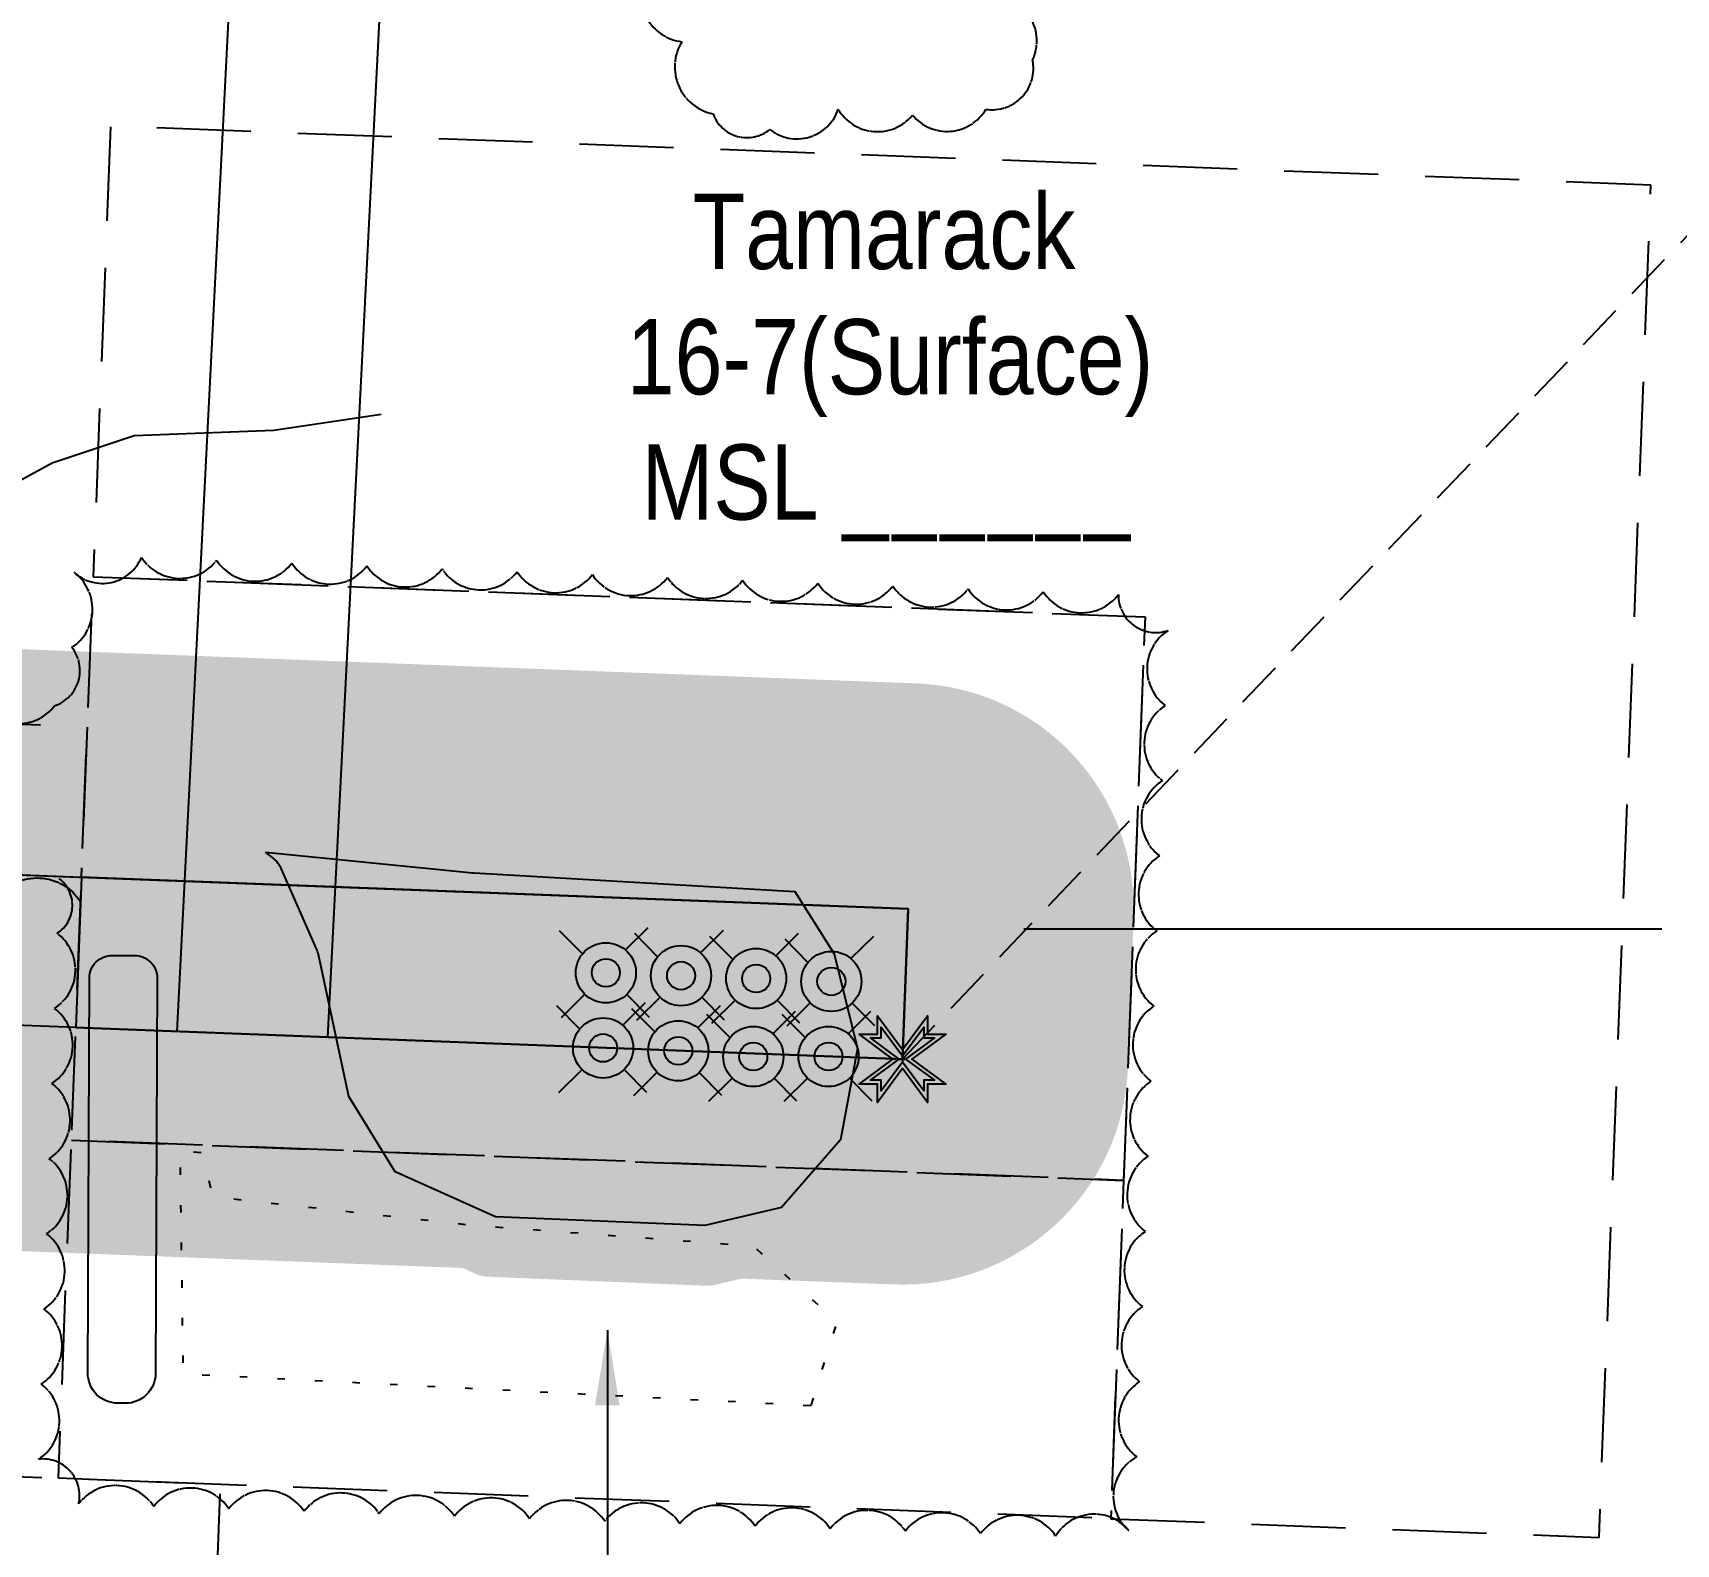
# Model space of a CAD drawing. Extents: x 327443 to 331974, y 6141950 to 6143778.
# Drawn here: x 330341.1 to 330559.6, y 6142501.4 to 6142702.4 of the extents above; entities that cross this region are included whole.
import ezdxf

# ---------------------------------------------------------------- set-up
doc = ezdxf.new("R2010")
doc.units = 0
doc.header["$LTSCALE"] = 5
for name, pattern in [('0', [1, 1, 0]), ('foc-ACCESSROAD', [3.75, 2.5, -1.25]), ('foc-TIELINE', [1.875, 1.25, -0.625]), ('foc-TOPO', [1, 0.2, -0.8])]:
    doc.linetypes.add(name, pattern=pattern)
for name, color, linetype in [('AS-ROADS', 254, 'Continuous'), ('C-AR', 13, 'foc-ACCESSROAD'), ('C-RW', 13, 'Continuous'), ('C-WS', 13, 'foc-ACCESSROAD'), ('C-WS-S', 8, 'Continuous'), ('F-WS', 190, 'foc-ACCESSROAD'), ('L-MON', 1, 'Continuous'), ('L-TIE', 7, 'foc-TIELINE'), ('P-BUFFER-H 30m', 51, 'Continuous'), ('P-PROPOSED', 10, 'Continuous'), ('P-PROPOSED-H', 21, 'Continuous'), ('T-BUSH', 110, '0'), ('T-LOW-AREA', 48, 'foc-TOPO'), ('T-SLOPE', 48, 'Continuous')]:
    doc.layers.add(name, color=color, linetype=linetype)
doc.layers.add('C-WS-T', color=13, linetype='Continuous', lineweight=9)
doc.layers.add('P-EXISTINGDISPO', color=175, linetype='Continuous', plot=False)
doc.styles.add('80CG', font='ARIALN.TTF', dxfattribs={"height": 10})
doc.styles.add('80L', font='ARIALN.TTF', dxfattribs={"height": 10})
doc.dimstyles.new('Compass 5 000', dxfattribs={"dimscale": 5, "dimtxt": 9, "dimasz": 2, "dimexe": 0.2, "dimexo": 0.0625, "dimgap": 0.5, "dimtad": 0, "dimtih": 1, "dimtoh": 1, "dimzin": 0, "dimdsep": 46, "dimtxsty": '80CG', "dimcen": 0.1, "dimse1": 1, "dimse2": 1, "dimclrd": 256, "dimclrt": 256, "dimaunit": 1, "dimadec": 4, "dimazin": 0, "dimtfac": 0.06, "dimtofl": 0, "dimtmove": 0, "dimatfit": 1, "dimfxl": 0.2, "dimtolj": 1, "dimtzin": 0, "dimlwd": -1, "dimarcsym": 0})

# ---------------------------------------------------------------- blocks, each defined once
blk = doc.blocks.new('WC2')
at = {"layer": 'L-MON'}
h = blk.add_hatch(color=255, dxfattribs=at)
h.dxf.hatch_style = 1
edge = h.paths.add_edge_path()
edge.add_arc((6.938893903907228e-17, -3.469446951953614e-14), 0.8999999999999999, 0, 360)
at = {"layer": 'L-MON', "color": 14, "flags": 128}
for points in [[(-0.6221317521915455, 0.5029434191984639), (-1.231742929986922, 1.12040031384455)], [(0.5200624085104745, 0.6078939802747209), (1.126191209577769, 1.206321004927269)], [(-1.178786742863963, -1.184577638598092), (-0.55880982246875, -0.572478455762733)], [(1.15915571353878, -1.184577638598092), (0.5567817565693918, -0.5744511080601574)]]:
    blk.add_lwpolyline(points, dxfattribs=at)
at = {"layer": 'L-MON', "color": 14}
for radius in [0.8, 0.3730220647719884]:
    blk.add_circle((6.938893903907228e-17, -3.469446951953614e-14), radius, dxfattribs=at)
blk = doc.blocks.new('TEMP')
h = blk.add_hatch(color=255)
h.dxf.hatch_style = 1
h.paths.add_polyline_path([(-5.274161e-10, 0.2514284397220763), (-0.6656854269836912, 1.152061669657268), (-0.6656854269836914, 0.6656854303339061), (-1.152061663105632, 0.6656854303339061), (-0.2514284404497629, 5.273253e-10), (-1.152061661774314, -0.665685419564579), (-0.6656854224511335, -0.6656854195645793), (-0.6656854224511335, -1.152061655686338), (-5.273251e-10, -0.2514284436956587), (0.6656854183820542, -1.152061663420681), (0.6656854183820542, -0.6656854208922597), (1.152061656810019, -0.6656854053035205), (0.2514284429676993, 5.273253e-10), (1.152061671303363, 0.6656854258011663), (0.6656854287749412, 0.6656854258011663), (0.6656854131859291, 1.15206166422904)])
h.paths.add_polyline_path([(0.5656854229146121, 0.8485281473411305), (0.5656854319800914, 0.5656854258011663), (0.8485281444547581, 0.5656854258011663), (0.0831890339399251, 0), (0.8485281399220186, -0.5656854150320215), (0.5656854183820542, -0.5656854240973189), (0.5656854183820542, -0.8485281365719859), (0, -0.08318903609469999), (-0.5656854224511337, -0.8485281320390644), (-0.5656854224511337, -0.5656854195645792), (-0.8485281349258001, -0.5656854195645794), (-0.0831890328488955, 0), (-0.8485281394583584, 0.5656854303339058), (-0.5656854269836913, 0.5656854303339061), (-0.5656854269836913, 0.8485281428085727), (0, 0.0831890306941206)], flags=16)
h = blk.add_hatch(color=1)
h.dxf.hatch_style = 1
h.paths.add_polyline_path([(0, 0.0831890306941205), (-0.5656854269836911, 0.8485281428085727), (-0.5656854269836912, 0.5656854303339061), (-0.8485281394583578, 0.5656854303339061), (-0.0831890328488953, -1e-16), (-0.8485281349258001, -0.5656854195645793), (-0.5656854224511337, -0.5656854195645793), (-0.5656854224511337, -0.848528132039064), (0, -0.08318903609469999), (0.5656854183820542, -0.8485281365719856), (0.5656854183820542, -0.5656854240973191), (0.8485281399220184, -0.5656854150320213), (0.0831890339399251, -1e-16), (0.8485281444547581, 0.5656854258011663), (0.5656854319800914, 0.5656854258011663), (0.5656854229146121, 0.8485281473411308)])
at = {"color": 1}
for p, q in [((-0.0831890328488953, 0), (0.0831890339399252, 0)), ((0, 0.0831890306941205), (0, -0.08318903609469999))]:
    blk.add_line(p, q, dxfattribs=at)
at = {"color": 255, "flags": 128}
blk.add_lwpolyline([(-0.251428440449763, 5.27325e-10), (-1.152061663105632, 0.6656854303339061), (-0.6656854269836914, 0.6656854303339061), (-0.6656854269836914, 1.152061669657268), (-5.274159999999999e-10, 0.2514284397220763), (0.6656854131859291, 1.15206166422904), (0.6656854287749412, 0.6656854258011663), (1.152061671303363, 0.6656854258011663), (0.2514284429676991, 5.27325e-10), (1.152061656810019, -0.6656854053035204), (0.6656854183820542, -0.6656854208922596), (0.6656854183820542, -1.152061663420681), (-5.27325e-10, -0.2514284436956586), (-0.6656854224511335, -1.152061655686338), (-0.6656854224511335, -0.6656854195645793), (-1.152061661774314, -0.6656854195645793)], close=True, dxfattribs=at)
at = {"color": 1, "flags": 128}
blk.add_lwpolyline([(-0.0831890328488953, 0), (-0.8485281394583578, 0.5656854303339061), (-0.5656854269836913, 0.5656854303339061), (-0.5656854269836913, 0.8485281428085727), (0, 0.0831890306941205), (0.5656854229146121, 0.8485281473411305), (0.5656854319800914, 0.5656854258011663), (0.8485281444547581, 0.5656854258011663), (0.0831890339399252, 0), (0.8485281399220184, -0.5656854150320214), (0.5656854183820542, -0.5656854240973189), (0.5656854183820542, -0.8485281365719856), (0, -0.08318903609469999), (-0.5656854224511335, -0.848528132039064), (-0.5656854224511335, -0.5656854195645792), (-0.8485281349258001, -0.5656854195645792)], close=True, dxfattribs=at)

msp = doc.modelspace()

# ---------------------------------------------------------------- hatches: boundary and pattern name
at = {"layer": 'AS-ROADS'}
h = msp.add_hatch(color=256, dxfattribs=at)
h.dxf.hatch_style = 1
edge = h.paths.add_edge_path()
edge.add_line((330372.0462872054, 6142593.430461939), (330399.7021458624, 6142590.674564019))
edge.add_line((330399.7021458624, 6142590.674564023), (330442.4186463301, 6142588.184154378))
edge.add_line((330442.4186463304, 6142588.184154364), (330447.6582483461, 6142579.918271005))
edge.add_line((330447.6582483458, 6142579.918271019), (330450.7283604628, 6142567.310033448))
edge.add_line((330450.7283604628, 6142567.310033444), (330448.4901592142, 6142555.15794773))
edge.add_line((330448.4901592135, 6142555.15794773), (330440.6394003968, 6142546.174459194))
edge.add_line((330440.6394003978, 6142546.174459198), (330430.4296481405, 6142543.772264695))
edge.add_line((330430.4296481403, 6142543.772264681), (330402.6295753313, 6142544.923639651))
edge.add_line((330402.6295753313, 6142544.923639662), (330389.2874717513, 6142550.922967344))
edge.add_line((330389.2874717515, 6142550.922967333), (330383.1179808521, 6142560.919158902))
edge.add_line((330383.1179808521, 6142560.919158912), (330379.0627788331, 6142579.796124312))
edge.add_arc((330375.1520000051, 6142578.955999957), 3.999999994454775, 12.1241739932006, 23.66033338842979)
edge.add_line((330378.8157625902, 6142580.561254987), (330374.1797625909, 6142591.142254987))
edge.add_arc((330370.5160000015, 6142589.536999954), 3.999999999682088, 23.66033341421771, 51.51489974989425)
edge.add_line((330373.0052443959, 6142592.668080014), (330372.0462872057, 6142593.430461929))
edge = h.paths.add_edge_path()
edge.add_line((329844.9530251009, 6142755.24591557), (329844.6207167837, 6142746.637820061))
edge.add_line((329844.6207167837, 6142746.637820061), (330166.8598554886, 6142603.282630717))
edge.add_arc((330168.485714268, 6142606.93729672), 4.000000035034875, 246.017055152661, 268.1918549887461)
edge.add_line((330168.3595028834, 6142602.939288345), (330294.6632077486, 6142598.952061918))
edge.add_line((330294.6632077485, 6142598.952061918), (330356.8699479344, 6142594.942779544))
edge.add_line((330356.8699479344, 6142594.942779544), (330357.348734493, 6142594.895068604))
edge.add_line((330357.348734493, 6142594.895068594), (330367.2503091665, 6142587.023203677))
edge.add_line((330367.2503091665, 6142587.023203677), (330371.3260850377, 6142577.720834289))
edge.add_line((330371.3260850377, 6142577.720834289), (330375.4412211668, 6142558.564875612))
edge.add_arc((330379.3520000368, 6142559.404999968), 4.000000037740592, 192.1241740162305, 211.6822264940793)
edge.add_line((330375.9481037125, 6142557.304169163), (330383.124103713, 6142545.677169162))
edge.add_arc((330386.5279999901, 6142547.777999959), 3.999999988132174, 211.6822266343785, 245.7887519729997)
edge.add_line((330384.8875916394, 6142544.129841472), (330400.0525916393, 6142537.31084147))
edge.add_arc((330401.6930000004, 6142540.958999943), 3.999999978759558, 245.7887517539457, 267.6283786243703)
edge.add_line((330401.5274768707, 6142536.96242617), (330430.646476871, 6142535.756426171))
edge.add_arc((330430.8120000036, 6142539.752999918), 3.999999963047582, 267.6283785733411, 283.2399874613557)
edge.add_line((330431.7281211459, 6142535.859322777), (330443.7221211456, 6142538.681322778))
edge.add_arc((330442.8060000021, 6142542.574999956), 3.99999999062282, 283.2399873875626, 318.8494712937245)
edge.add_line((330445.8179334557, 6142539.942841755), (330455.2369334563, 6142550.720841756))
edge.add_arc((330452.2249999937, 6142553.352999972), 4.000000007192809, 318.8494712180572, 349.5640789263053)
edge.add_line((330456.1588324114, 6142552.628456967), (330458.7508324115, 6142566.701456968))
edge.add_arc((330454.8169999842, 6142567.425999955), 4.000000015249699, 349.5640790424393, 373.6852224366011)
edge.add_line((330458.7034406883, 6142568.372350206), (330455.275440688, 6142582.450350209))
edge.add_arc((330451.3890000232, 6142581.503999963), 3.999999975965807, 13.6852225049325, 32.36991099039747)
edge.add_line((330454.7674368018, 6142583.645533232), (330448.0774368013, 6142594.199533235))
edge.add_arc((330444.6990000024, 6142592.057999975), 3.999999994090969, 32.3699108571645, 86.66338252481204)
edge.add_line((330444.9318082058, 6142596.051219254), (330400.331854137, 6142598.651435902))
edge.add_line((330400.331854137, 6142598.651435914), (330357.5936343482, 6142602.910286537))
edge.add_arc((330357.1970000929, 6142598.930000578), 3.999999381352773, 84.30928020397008, 86.3123348261829)
edge.add_line((330357.4542699417, 6142602.921717902), (330295.1122699415, 6142606.939717906))
edge.add_arc((330294.8549999717, 6142602.947999209), 4.000000759779977, 86.31233436284309, 88.19185502287947)
edge.add_line((330294.9812113768, 6142606.946008309), (330169.3953906797, 6142610.910572159))
edge.add_line((330169.3953906797, 6142610.910572159), (329844.9530251009, 6142755.245915581))
at = {"layer": 'P-BUFFER-H 30m'}
h = msp.add_hatch(color=256, dxfattribs=at)
h.dxf.hatch_style = 1
edge = h.paths.add_edge_path()
edge.add_line((329824.3507133912, 6142785.9847963), (329846.2964059939, 6142772.156767193))
edge.add_line((329846.2964059939, 6142772.156767193), (330173.096270637, 6142626.772638304))
edge.add_line((330173.096270637, 6142626.772638304), (330458.6279556924, 6142615.862709477))
edge.add_arc((330457.4826895704, 6142585.889116434), 29.99546489640673, -2.1881597521384037, 87.8118402481906, ccw=False)
edge.add_line((330487.4562826127, 6142584.743850312), (330486.6927718698, 6142564.761455151))
edge.add_arc((330456.7191788242, 6142565.906721277), 29.99546489998738, 267.8118402432404, 357.8118402409971, ccw=False)
edge.add_line((330455.5739126994, 6142535.933128231), (330160.4245782837, 6142547.210539442))
edge.add_arc((330161.569844428, 6142577.184132492), 29.99546490470529, 246.0170550145435, 267.81184020607, ccw=False)
edge.add_line((330149.3777469794, 6142549.77828139), (329810.4971289936, 6142700.536799895))
edge.add_arc((329822.6892264235, 6142727.942651001), 29.99546490042747, 237.784880749673, 246.0170550502482, ccw=False)
edge.add_line((329806.6986575363, 6142702.564912306), (329793.8790252381, 6142710.642590779))
edge.add_line((329793.8790252381, 6142710.642590779), (329661.5453643539, 6142710.899091557))
edge.add_arc((329661.6035041017, 6142740.894500111), 29.99546490030342, 183.264422497697, 269.8889444031238, ccw=False)
edge.add_line((329631.6567107962, 6142739.186435329), (329630.516021982, 6142759.185660477))
edge.add_arc((329660.4628152839, 6142760.893725255), 29.99546489641476, 89.88894439732837, 183.2644224892092, ccw=False)
edge.add_line((329660.5209550348, 6142790.889133805), (329808.4182842522, 6142790.60246616))
edge.add_arc((329808.3601445042, 6142760.607057605), 29.99546490030376, 57.7848807500493, 89.88894440279017, ccw=False)
at = {"layer": 'P-PROPOSED-H'}
h = msp.add_hatch(color=256, dxfattribs=at)
h.dxf.hatch_style = 1
h.paths.add_polyline_path([(329808.3601445047, 6142760.607057605), (329832.1320981944, 6142745.62829737), (330166.1804148721, 6142597.019534701), (330457.482689567, 6142585.889116437), (330456.7191788242, 6142565.906721277), (330161.5698444084, 6142577.184132488), (329822.6892264227, 6142727.942651007), (329802.5676970219, 6142740.621270867), (329661.6035041015, 6142740.894500111), (329660.4628152868, 6142760.893725258)])

# ---------------------------------------------------------------- linework, layer by layer
at = {"layer": 'AS-ROADS', "flags": 128}
msp.add_lwpolyline([(330372.0462872062, 6142593.430461957), (330399.6203656505, 6142590.682713423, 0.01027207222876379), (330399.784191794, 6142590.669780703), (330442.4186463295, 6142588.18415441), (330447.6582483449, 6142579.918271048), (330450.7283604629, 6142567.310033464), (330448.4901592136, 6142555.157947749), (330440.6394003973, 6142546.174459228), (330430.4296481406, 6142543.772264726), (330402.6295753306, 6142544.923639681), (330389.2874717517, 6142550.92296738), (330383.1179808523, 6142560.919158932), (330379.0627788329, 6142579.796124331, 0.05037854647806357), (330378.8157625904, 6142580.561255005), (330374.1797625904, 6142591.142255017, 0.1221404700793571), (330373.0052443959, 6142592.668080059)], format="xyb", close=True, dxfattribs=at)
at = {"layer": 'C-AR', "flags": 128}
for points in [[(329639.290428338, 6142890.773952859), (329639.1871092061, 6142867.203358673), (329832.1320981944, 6142745.628297369), (330166.1804148721, 6142597.019534701), (330347.5730512511, 6142590.088672531), (330348.3452806231, 6142610.070798215), (330170.7909999992, 6142616.854999993), (329841.5749999997, 6142763.313999985)], [(330349.1149999997, 6142630.053999995), (330488.9789999995, 6142624.701), (330486.1189999998, 6142549.774999984), (330346.2239999998, 6142555.123000022)]]:
    msp.add_lwpolyline(points, close=True, dxfattribs=at)
at = {"layer": 'C-RW', "flags": 128}
msp.add_lwpolyline([(330400.2041023475, 6142961.474999353), (330380.274967306, 6142568.827591183), (330360.2910052916, 6142569.591161783), (330380.2195476926, 6142962.226893651)], dxfattribs=at)
at = {"layer": 'C-WS', "flags": 128}
for points in [[(330484.4099999989, 6142504.778999983), (330549.3429999997, 6142502.296999983), (330556.2399999997, 6142682.138999996), (330351.42, 6142689.96), (330349.1149999997, 6142630.053999995), (330488.9789999995, 6142624.701)], [(330346.2239999998, 6142555.123000022), (330486.1189999998, 6142549.774999984), (330484.4009999995, 6142504.803999995), (330344.4969999995, 6142510.16299998)]]:
    msp.add_lwpolyline(points, close=True, dxfattribs=at)
at = {"layer": 'F-WS', "flags": 128}
msp.add_lwpolyline([(330251.9134225918, 6142403.614593009), (330361.8230619809, 6142399.40413875), (330366.0335162365, 6142509.313778143), (330256.1238768468, 6142513.524232395)], close=True, dxfattribs=at)
at = {"layer": 'L-TIE', "flags": 128}
msp.add_lwpolyline([(330456.7191788242, 6142565.906721277), (330726.59391434, 6142849.019332017)], dxfattribs=at)
at = {"layer": 'P-EXISTINGDISPO', "flags": 128}
msp.add_lwpolyline([(330347.5730510163, 6142590.088666456), (330346.8020982095, 6142570.106561743), (330456.7191788242, 6142565.906721277), (330457.482689567, 6142585.889116437)], close=True, dxfattribs=at)
at = {"layer": 'P-PROPOSED', "flags": 128}
msp.add_lwpolyline([(329808.3601445047, 6142760.607057605), (329832.1320981944, 6142745.62829737), (330166.1804148721, 6142597.019534701), (330457.482689567, 6142585.889116437), (330456.7191788242, 6142565.906721277), (330161.5698444084, 6142577.184132488), (329822.6892264227, 6142727.942651007), (329802.5676970219, 6142740.621270867), (329661.6035041015, 6142740.894500111), (329660.4628152868, 6142760.893725258)], close=True, dxfattribs=at)
at = {"layer": 'T-BUSH', "flags": 128}
msp.add_lwpolyline([(330431.5446964101, 6142691.598177569, 0.52056705), (330439.0901832645, 6142689.543201684, 0.52056705), (330448.1755259593, 6142692.219992317, 0.52056705), (330458.0635068938, 6142691.436959172, 0.52056705), (330467.8079736271, 6142692.199525269, 0.52056705), (330474.0238744477, 6142698.763152794, 0.52056705), (330469.1027092031, 6142707.314413863, 0.52056705), (330462.0677897956, 6142714.405192976, 0.52056705), (330454.3740094079, 6142719.701760945, 0.52056705), (330446.4956044184, 6142724.817663638, 0.52056705), (330440.0773054426, 6142730.562807176, 0.52056705), (330430.5300125758, 6142733.487175969, 0.52056705), (330423.0009650252, 6142729.24520529, 0.52056705), (330423.1026879819, 6142719.344378598, 0.52056705), (330422.6533748002, 6142709.964927868, 0.52056705), (330427.3881783597, 6142701.195560652, 0.52056705)], format="xyb", close=True, dxfattribs=at)
for points in [[(330294.0509740789, 6142615.040773016, 0.52056705), (330304.0402175226, 6142614.610859419, 0.52056705), (330314.0294609664, 6142614.180945822, 0.52056705), (330324.0187044101, 6142613.751032225, 0.52056705), (330334.0079478538, 6142613.321118639, 0.52056705), (330343.9971912975, 6142612.891205042, 0.52056705), (330346.2907242834, 6142620.649043099, 0.52056705), (330346.5698973894, 6142630.636642467, 0.52056705), (330355.5413260956, 6142632.621909101, 0.52056705), (330365.5325478918, 6142632.240730265, 0.52056705), (330375.5237696873, 6142631.859551424, 0.52056705), (330385.5149914832, 6142631.478372593, 0.52056705), (330395.5062132793, 6142631.09719374, 0.52056705), (330405.4974350741, 6142630.716014917, 0.52056705), (330415.4886568707, 6142630.334836085, 0.52056705), (330425.4798786666, 6142629.953657232, 0.52056705), (330435.4711004627, 6142629.572478414, 0.52056705), (330445.4623222583, 6142629.191299577, 0.52056705), (330455.4535440541, 6142628.810120737, 0.52056705), (330465.4447658503, 6142628.428941905, 0.52056705), (330475.4359876459, 6142628.047763052, 0.52056705), (330485.4272094417, 6142627.666584229, 0.52056705), (330492.0335436494, 6142622.90780165, 0.52056705), (330491.6557673056, 6142612.916450641, 0.52056705), (330491.2779909618, 6142602.925099617, 0.52056705), (330490.900214618, 6142592.933748591, 0.52056705), (330490.5224382741, 6142582.942397561, 0.52056705), (330490.1446619306, 6142572.951046535, 0.52056705), (330489.7668855868, 6142562.959695498, 0.52056705), (330489.389109243, 6142552.96834449, 0.52056705), (330489.0113328992, 6142542.976993464, 0.52056705), (330488.6335565554, 6142532.985642439, 0.52056705), (330488.2557802115, 6142522.994291409, 0.52056705), (330487.8780038678, 6142513.002940384, 0.52056705), (330486.8042927727, 6142503.204378989, 0.52056705), (330477.090294836, 6142502.46502745, 0.52056705), (330467.0972433305, 6142502.794772653, 0.52056705), (330457.1041918253, 6142503.124517822, 0.52056705), (330447.1111403187, 6142503.454263025, 0.52056705), (330437.1180888141, 6142503.784008195, 0.52056705), (330427.1250373086, 6142504.113753397, 0.52056705), (330417.1319858034, 6142504.443498567, 0.52056705), (330407.1389342976, 6142504.773243765, 0.52056705), (330397.1458827921, 6142505.102988956, 0.52056705), (330387.152831287, 6142505.432734137, 0.52056705), (330377.1597797812, 6142505.762479329, 0.52056705), (330367.1667282757, 6142506.092224509, 0.52056705), (330357.1736767705, 6142506.421969701, 0.52056705), (330347.1806252648, 6142506.751714882, 0.52056705), (330341.8527736529, 6142512.689082338, 0.52056705), (330342.2068409636, 6142522.681301641, 0.52056705), (330342.5609082759, 6142532.673520928, 0.52056705), (330342.9149755875, 6142542.665740244, 0.52056705), (330343.2690428989, 6142552.657959553, 0.52056705), (330343.6231102104, 6142562.650178857, 0.52056705), (330343.9771775223, 6142572.642398161, 0.52056705), (330344.3312448334, 6142582.634617448, 0.52056705), (330344.5893342078, 6142589.918220193, 0.52056705)], [(330296.3868839383, 6142589.340112042, -0.52056705), (330306.3731770766, 6142588.846391854, -0.52056705), (330316.3594702144, 6142588.352671633, -0.52056705), (330326.3457633524, 6142587.858951445, -0.52056705), (330336.3320564907, 6142587.365231236, -0.52056705), (330347.4388839384, 6142586.816112058, -0.52056705)]]:
    msp.add_lwpolyline(points, format="xyb", dxfattribs=at)
at = {"layer": 'T-LOW-AREA', "flags": 128}
msp.add_lwpolyline([(330444.5809999997, 6142519.844999982), (330448.0219999996, 6142530.925999994), (330436.9109999997, 6142541.017999999), (330399.4289999996, 6142543.784000001), (330365.025, 6142547.569), (330363.6479999999, 6142553.409999999), (330360.6436866423, 6142553.664442562), (330361.0598560559, 6142524.056775557)], close=True, dxfattribs=at)
at = {"layer": 'T-SLOPE', "flags": 128}
msp.add_lwpolyline([(330249.595540829, 6142678.587244526), (330267.5491778885, 6142664.431758294), (330282.6615807296, 6142662.335859758), (330287.0068687011, 6142644.522004849), (330295.7614618521, 6142636.035761624), (330318.4717718872, 6142631.875209584), (330331.3099189043, 6142638.459427234), (330343.6715760108, 6142645.197699859), (330354.5660595955, 6142648.851352762), (330373.1594646976, 6142649.536983074), (330387.4268860701, 6142651.647548384)], dxfattribs=at)
msp.add_lwpolyline([(330348.4073574214, 6142524.151021926), (330348.6251949609, 6142576.702652534, -0.4142135624101987), (330351.6371499562, 6142579.68974024), (330354.6366713063, 6142579.677306577, -0.4142135624105285), (330357.6237590107, 6142576.665351581), (330357.4059214712, 6142524.113720994, -0.4142135623576031), (330353.3899814783, 6142520.130937384), (330352.390141027, 6142520.135081937, -0.4142135623731955)], format="xyb", close=True, dxfattribs=at)

# ---------------------------------------------------------------- block references
at = {"layer": 'C-WS-S', "xscale": 4.99924415, "yscale": 4.99924415, "zscale": 4.99924415}
for p in [(330417.2902955161, 6142577.375977444), (330427.2815198896, 6142576.994750301), (330437.2727442634, 6142576.613523143), (330447.2639686369, 6142576.232296012), (330416.9204767128, 6142567.384324295), (330426.9117010866, 6142567.003097151), (330436.8888151859, 6142566.240642853), (330446.8941498338, 6142566.240642853)]:
    msp.add_blockref('WC2', p, dxfattribs=at)
at = {"layer": 'L-MON', "xscale": 4.99924415, "yscale": 4.99924415, "zscale": 4.99924415}
msp.add_blockref('TEMP', (330456.7191788242, 6142565.906721277), dxfattribs=at)

# ---------------------------------------------------------------- texts
at = {"layer": 'C-WS-T', "insert": (330387.8698156234, 6142680.968806849), "char_height": 9.996976828523689, "attachment_point": 1, "style": '80L'}
msp.add_mtext_dynamic_manual_height_columns('\\pi40.95102;Tamarack\\P\\pi32.19173;16-7(Surface)\\P\\pi34.16248;MSL ______', width=132.480190741212, gutter_width=50.0075596427912, heights=[0], dxfattribs=at)

# ---------------------------------------------------------------- leaders
at = {"layer": 'C-WS-T', "path_type": 1}
for points in [[(330472.8392392716, 6142583.224849379), (330557.6759805931, 6142583.224849379)], [(330417.4844010047, 6142529.843131297), (330417.4844010047, 6142499.751416114)]]:
    msp.add_leader(points, dimstyle='Compass 5 000', override={"dimgap": 0.5, "dimtad": 0}, dxfattribs=at)

doc.saveas('drawing.dxf')
